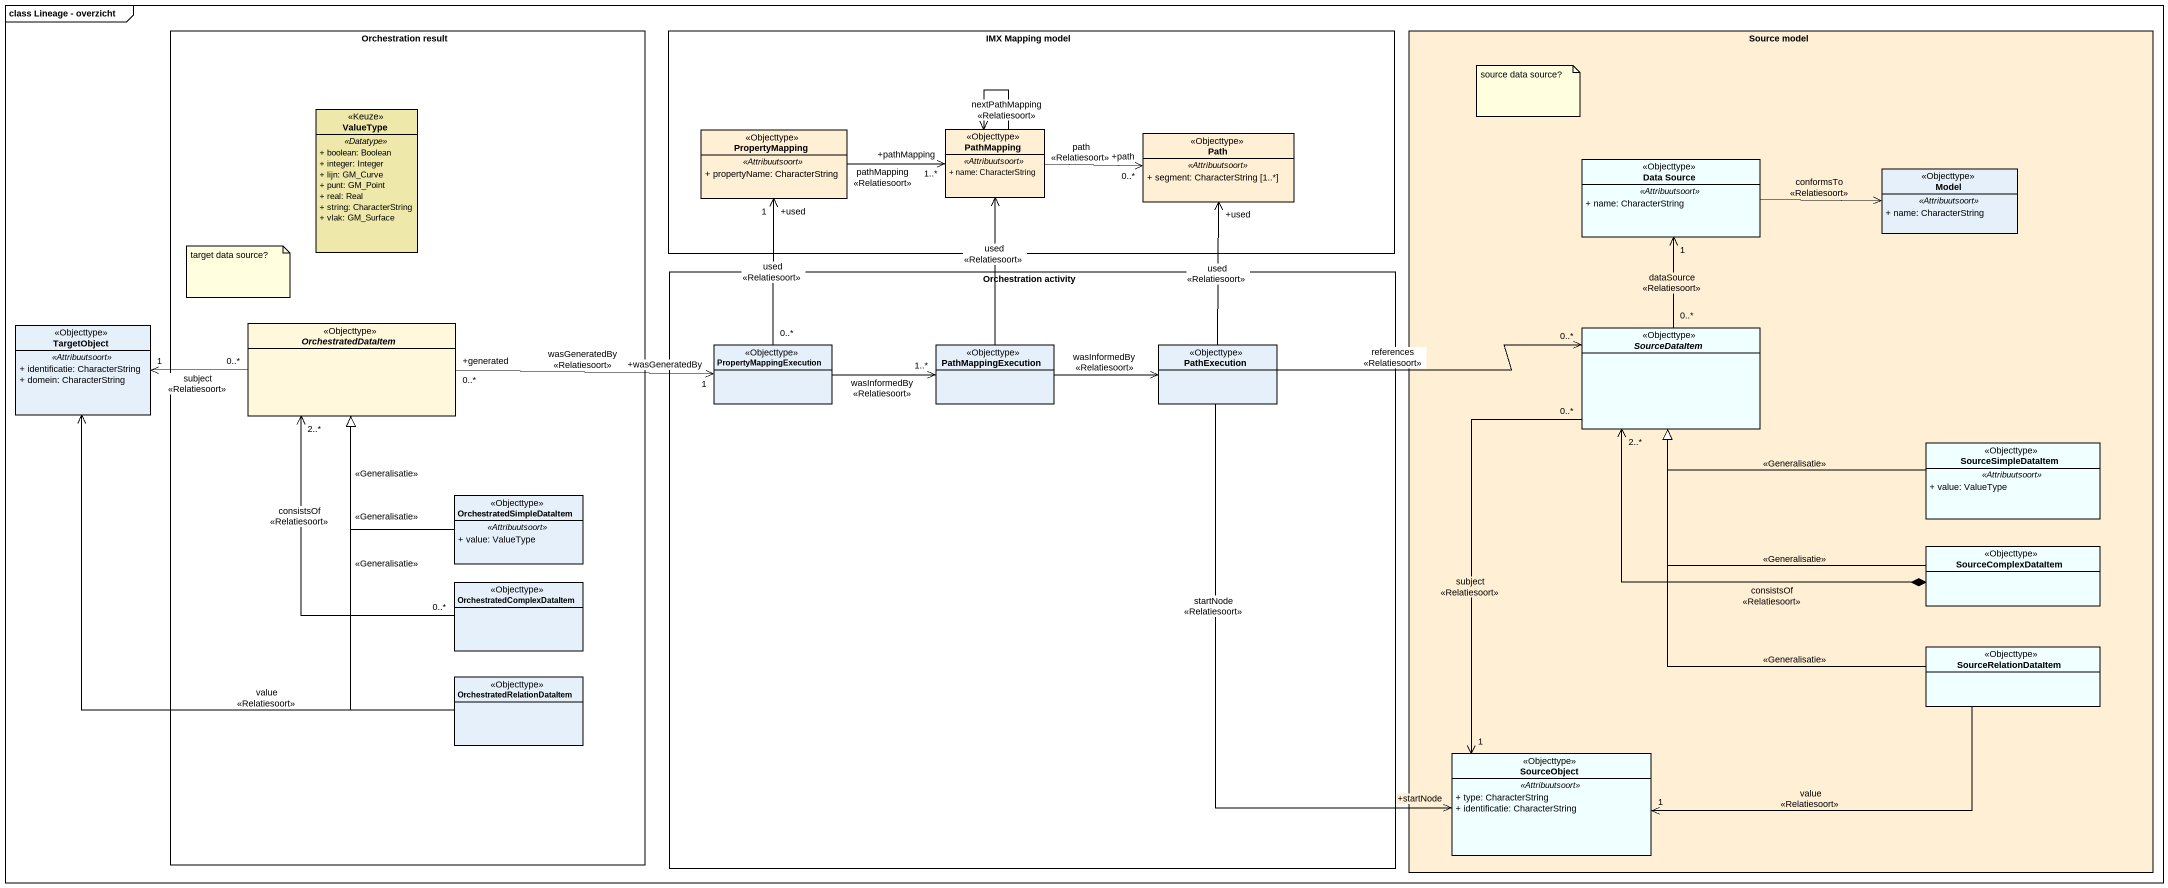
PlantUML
@startuml
mainframe class Lineage - overzicht
hide circle
hide empty members
skinparam classAttributeIconSize 0
rectangle "Orchestration result" as Orchestration_result {
  class ValueType <<Keuze>> #EEE8AA {
    .. <<Datatype>> ..
    + boolean: Boolean
    + integer: Integer
    + lijn: GM_Curve
    + punt: GM_Point
    + real: Real
    + string: CharacterString
    + vlak: GM_Surface
  }
  abstract class OrchestratedDataItem <<Objecttype>> #FFF8DC
  class OrchestratedSimpleDataItem <<Objecttype>> {
    .. <<Attribuutsoort>> ..
    + value: ValueType
  }
  class OrchestratedComplexDataItem <<Objecttype>>
  class OrchestratedRelationDataItem <<Objecttype>>
}
rectangle "IMX Mapping model" as IMX_Mapping_model {
  class PropertyMapping <<Objecttype>> #FFEFD5 {
    .. <<Attribuutsoort>> ..
    + propertyName: CharacterString
  }
  class PathMapping <<Objecttype>> #FFEFD5 {
    .. <<Attribuutsoort>> ..
    + name: CharacterString
  }
  class Path <<Objecttype>> #FFEFD5 {
    .. <<Attribuutsoort>> ..
    + segment: CharacterString [1..*]
  }
}
rectangle "Source model" as Source_model #FFEFD5 {
  class "Data Source" as Data_Source <<Objecttype>> #F0FFFF {
    .. <<Attribuutsoort>> ..
    + name: CharacterString
  }
  class Model <<Objecttype>> {
    .. <<Attribuutsoort>> ..
    + name: CharacterString
  }
  abstract class SourceDataItem <<Objecttype>> #F0FFFF
  class SourceSimpleDataItem <<Objecttype>> #F0FFFF {
    .. <<Attribuutsoort>> ..
    + value: ValueType
  }
  class SourceComplexDataItem <<Objecttype>> #F0FFFF
  class SourceRelationDataItem <<Objecttype>> #F0FFFF
  class SourceObject <<Objecttype>> #F0FFFF {
    .. <<Attribuutsoort>> ..
    + type: CharacterString
    + identificatie: CharacterString
  }
}
rectangle "Orchestration activity" as Orchestration_activity {
  class PropertyMappingExecution <<Objecttype>>
  class PathMappingExecution <<Objecttype>>
  class PathExecution <<Objecttype>>
}
class TargetObject <<Objecttype>> {
  .. <<Attribuutsoort>> ..
  + identificatie: CharacterString
  + domein: CharacterString
}
PropertyMapping -right-> "+pathMapping\n1..*" PathMapping : pathMapping\n<<Relatiesoort>>
PathMapping --> PathMapping : nextPathMapping\n<<Relatiesoort>>
PathMapping -right-> "+path\n0..*" Path : path\n<<Relatiesoort>>
Data_Source -right-> Model : conformsTo\n<<Relatiesoort>>
OrchestratedDataItem "0..*" -left-> "1" TargetObject : subject\n<<Relatiesoort>>
OrchestratedDataItem "+generated\n0..*" -right-> "+wasGeneratedBy\n1" PropertyMappingExecution : wasGeneratedBy\n<<Relatiesoort>>
SourceDataItem "0..*" -up-> "1" Data_Source : dataSource\n<<Relatiesoort>>
SourceDataItem "0..*" --> "1" SourceObject : subject\n<<Relatiesoort>>
PropertyMappingExecution "0..*" -up-> "+used\n1" PropertyMapping : used\n<<Relatiesoort>>
PropertyMappingExecution -right-> "1..*" PathMappingExecution : wasInformedBy\n<<Relatiesoort>>
PathMappingExecution -up-> PathMapping : used\n<<Relatiesoort>>
PathMappingExecution -right-> PathExecution : wasInformedBy\n<<Relatiesoort>>
PathExecution -up-> "+used" Path : used\n<<Relatiesoort>>
PathExecution -right-> "0..*" SourceDataItem : references\n<<Relatiesoort>>
PathExecution --> "+startNode" SourceObject : startNode\n<<Relatiesoort>>
SourceSimpleDataItem -left-|> SourceDataItem : <<Generalisatie>>
OrchestratedSimpleDataItem -up-|> OrchestratedDataItem : <<Generalisatie>>
SourceComplexDataItem -left-|> SourceDataItem : <<Generalisatie>>
SourceComplexDataItem *-left-> "2..*" SourceDataItem : consistsOf\n<<Relatiesoort>>
OrchestratedComplexDataItem -up-|> OrchestratedDataItem : <<Generalisatie>>
OrchestratedComplexDataItem "0..*" -up-> "2..*" OrchestratedDataItem : consistsOf\n<<Relatiesoort>>
OrchestratedRelationDataItem -up-> TargetObject : value\n<<Relatiesoort>>
OrchestratedRelationDataItem -up-|> OrchestratedDataItem : <<Generalisatie>>
SourceRelationDataItem -up-|> SourceDataItem : <<Generalisatie>>
SourceRelationDataItem -left-> "1" SourceObject : value\n<<Relatiesoort>>
note as N1
  source data source?
end note
note as N2
  target data source?
end note
@enduml
